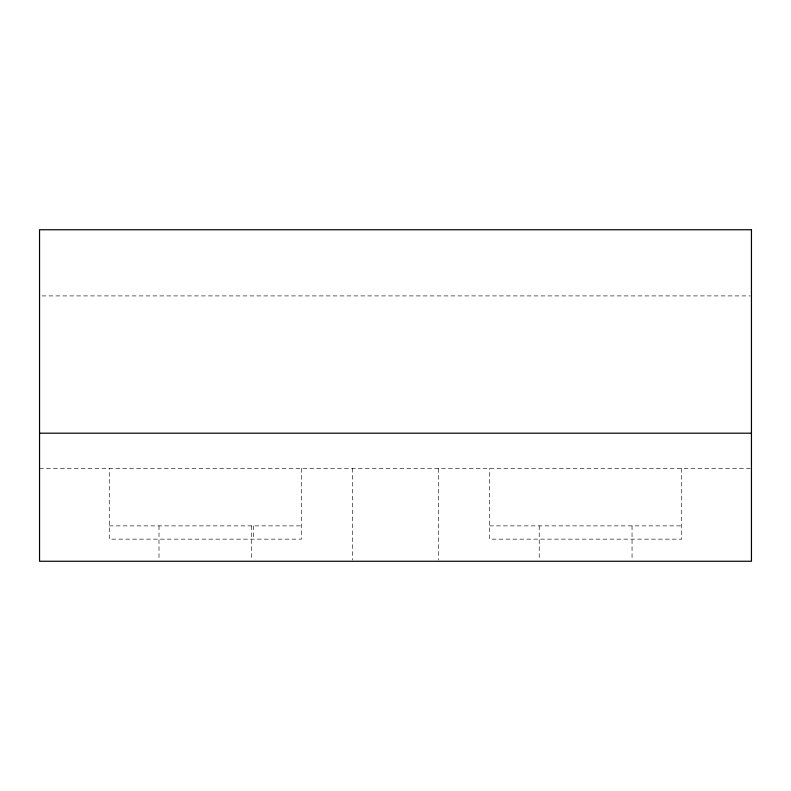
<?xml version="1.0" encoding="UTF-8"?>
<svg xmlns="http://www.w3.org/2000/svg" width="791" height="791" viewBox="0 0 791 791"><rect width="100%" height="100%" fill="white"/><g stroke="black" fill="none" stroke-linecap="round" stroke-linejoin="round"><path stroke-width="0.59" stroke-dasharray="3.96 2.97" d="M42.022 295.913L750.214 295.913M39.55 468.401L750.244 468.401M109.277 525.877L301.46 525.877M489.54 525.877L681.723 525.877M681.723 468.401L681.723 539.146L489.54 539.146L489.54 468.401M632.049 525.877L632.049 560.038M539.215 525.877L539.215 560.038M438.481 468.401L438.481 560.028M352.519 468.401L352.519 560.028M301.46 468.401L301.46 539.146L109.277 539.146L109.277 468.401M253.417 525.877L253.417 539.146M251.726 525.877L251.726 560.038M159.001 525.877L159.001 560.038"/><path stroke-width="1.19" d="M39.55 433.191L751.45 433.191M751.45 229.746L39.55 229.746L39.55 561.254L751.45 561.254L751.45 229.746"/></g></svg>
